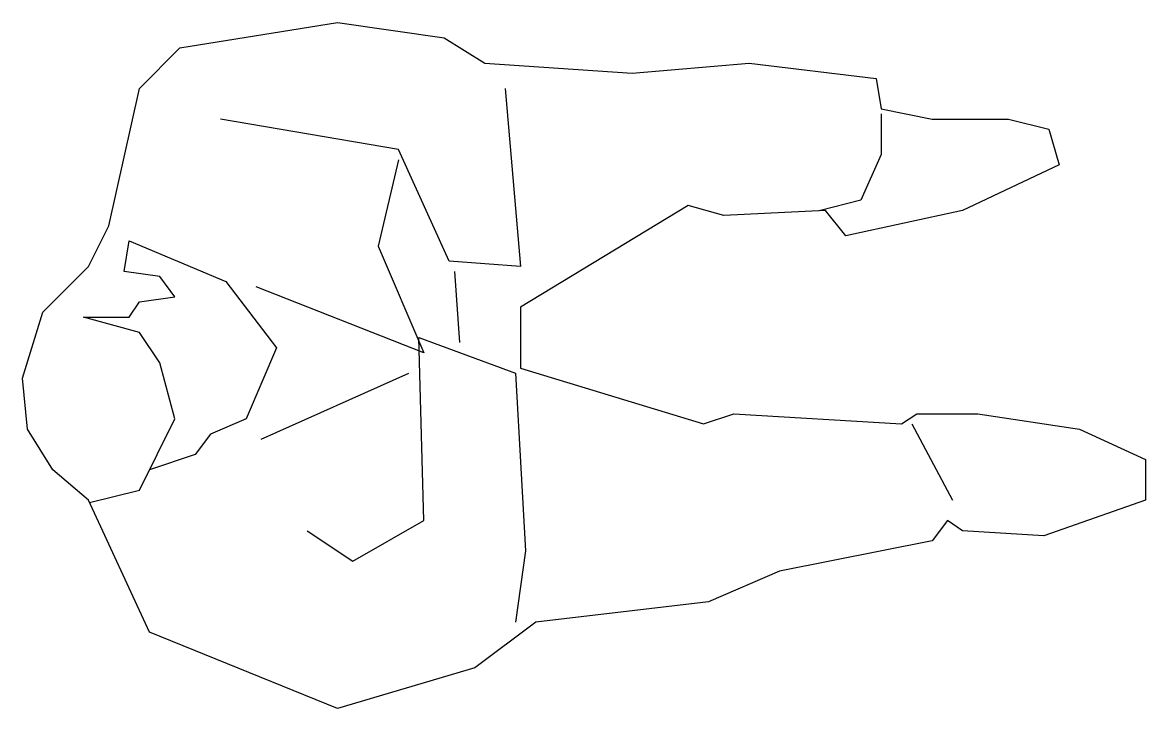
# Model space of a CAD drawing. Extents: x 134.186 to 135.05, y 58.147 to 58.675.
import ezdxf

# ---------------------------------------------------------------- set-up
doc = ezdxf.new("R2010")
doc.units = 0
doc.layers.get('0').update_dxf_attribs({"linetype": 'CONTINUOUS'})

msp = doc.modelspace()

# ---------------------------------------------------------------- linework, layer by layer
msp.add_lwpolyline([(134.84674, 58.60879), (134.88584, 58.60096), (134.9445, 58.60096), (134.97578, 58.59314), (134.9836, 58.56575), (134.9093, 58.53053), (134.81937, 58.51097), (134.80373, 58.53053), (134.72553, 58.52662), (134.69816, 58.53444), (134.56912, 58.45619), (134.56912, 58.40923), (134.70989, 58.36619), (134.73335, 58.37402), (134.86238, 58.36619), (134.87411, 58.37402), (134.92103, 58.37402), (134.99924, 58.36228), (135.05007, 58.3388), (135.05007, 58.3075), (134.97187, 58.28011), (134.9093, 58.28402), (134.89757, 58.29185), (134.88584, 58.27619), (134.76854, 58.25272), (134.7138, 58.22924), (134.58085, 58.21359), (134.53393, 58.17837), (134.42836, 58.14707), (134.28368, 58.20576), (134.23676, 58.3075), (134.20939, 58.33097), (134.18984, 58.36228), (134.18593, 58.40141), (134.20157, 58.45227), (134.23676, 58.48749), (134.2524, 58.51879), (134.27586, 58.62444), (134.30714, 58.65574), (134.42836, 58.67531), (134.51047, 58.66357), (134.54175, 58.64401), (134.65515, 58.63618), (134.74508, 58.64401), (134.84283, 58.63227)], close=True)
for points in [[(134.55739, 58.62444), (134.56912, 58.48749), (134.51438, 58.4914), (134.47528, 58.57749), (134.33842, 58.60096)], [(134.84674, 58.60488), (134.84674, 58.57357), (134.8311, 58.53836), (134.79884, 58.53029)], [(134.47528, 58.56966), (134.45964, 58.50314), (134.49483, 58.42097), (134.36579, 58.47184)], [(134.23757, 58.30574), (134.27586, 58.31532), (134.30323, 58.3701), (134.2915, 58.41314), (134.27586, 58.43662), (134.23285, 58.44836), (134.26804, 58.44836), (134.27586, 58.4601), (134.30323, 58.46401), (134.2915, 58.47966), (134.26413, 58.48358), (134.26804, 58.50705), (134.34233, 58.47575), (134.38144, 58.42488), (134.35797, 58.3701), (134.3306, 58.35836), (134.31887, 58.34271), (134.28368, 58.33097)], [(134.51829, 58.48358), (134.5222, 58.4288)], [(134.4049, 58.28402), (134.44009, 58.26054), (134.49483, 58.29185), (134.49092, 58.43271), (134.56521, 58.40532), (134.57303, 58.26837), (134.56521, 58.21359)], [(134.36971, 58.35445), (134.4831, 58.40532)], [(134.8702, 58.36619), (134.90148, 58.3075)]]:
    msp.add_lwpolyline(points)

doc.saveas('drawing.dxf')
